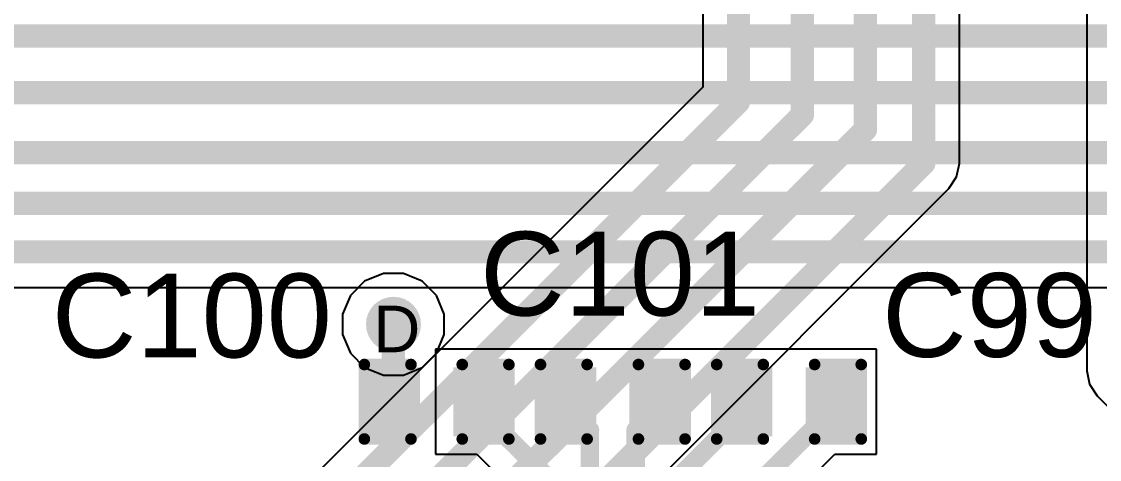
# Model space of a CAD drawing. Header units: inches. Extents: x -11 to 5428, y 0 to 5423.
# Drawn here: x 89.53 to 101.28, y 26.06 to 30.84 of the extents above; entities that cross this region are included whole.
import ezdxf

# ---------------------------------------------------------------- set-up
doc = ezdxf.new("R2010")
doc.units = ezdxf.units.IN
for name, color, linetype in [('Bottom Layer', 5, 'Continuous'), ('Drill Drawing', 1, 'Continuous'), ('GND', 16, 'Continuous'), ('PWR', 76, 'Continuous'), ('Top Layer', 1, 'Continuous'), ('Top Overlay', 2, 'Continuous'), ('Top Paste', 8, 'Continuous'), ('Top Solder', 216, 'Continuous'), ('Via Holes', 16, 'Continuous')]:
    doc.layers.add(name, color=color, linetype=linetype)
doc.styles.add('Arial', font='', dxfattribs={"height": 0.2})
doc.styles.get('Arial').set_extended_font_data('Arial')

# ---------------------------------------------------------------- blocks, each defined once
blk = doc.blocks.new('C___0402_527')
at = {"layer": 'Top Layer'}
for points in [[(-0.699, -0.318), (-0.699, 0.317), (-0.241, 0.317), (-0.241, -0.318)], [(0.241, -0.318), (0.241, 0.317), (0.698, 0.317), (0.698, -0.318)]]:
    blk.add_hatch(color=1, dxfattribs=at).paths.add_polyline_path(points)
at = {"layer": 'Top Paste'}
for points in [[(-0.699, -0.318), (-0.699, 0.317), (-0.241, 0.317), (-0.241, -0.318)], [(0.241, -0.318), (0.241, 0.317), (0.698, 0.317), (0.698, -0.318)]]:
    blk.add_hatch(color=8, dxfattribs=at).paths.add_polyline_path(points)
at = {"layer": 'Top Solder'}
for points in [[(-0.759, -0.378), (-0.759, 0.377), (-0.181, 0.377), (-0.181, -0.378)], [(0.181, -0.378), (0.181, 0.377), (0.758, 0.377), (0.758, -0.378)]]:
    blk.add_hatch(color=216, dxfattribs=at).paths.add_polyline_path(points)
at = {"layer": 'Top Overlay'}
for points in [[(-0.787, -0.406, 0.127, 0.127, 0), (-0.787, 0.406, 0.127, 0.127, 0)], [(-0.787, 0.406, 0.127, 0.127, 0), (-0.279, 0.406, 0.127, 0.127, 0)], [(0.279, 0.406, 0.127, 0.127, 0), (0.787, 0.406, 0.127, 0.127, 0)], [(0.787, -0.406, 0.127, 0.127, 0), (0.787, 0.406, 0.127, 0.127, 0)], [(-0.787, -0.406, 0.127, 0.127, 0), (-0.279, -0.406, 0.127, 0.127, 0)], [(0.279, -0.406, 0.127, 0.127, 0), (0.787, -0.406, 0.127, 0.127, 0)]]:
    blk.add_lwpolyline(points, format="xyseb", dxfattribs=at)
for points in [[(-0.819, 0.406, 0.0635, 0.0635, 1), (-0.756, 0.406, 0.0635, 0.0635, 1)], [(-0.819, 0.406, 0.0635, 0.0635, 1), (-0.756, 0.406, 0.0635, 0.0635, 1)], [(-0.311, 0.406, 0.0635, 0.0635, 1), (-0.248, 0.406, 0.0635, 0.0635, 1)], [(0.248, 0.406, 0.0635, 0.0635, 1), (0.311, 0.406, 0.0635, 0.0635, 1)], [(0.756, 0.406, 0.0635, 0.0635, 1), (0.819, 0.406, 0.0635, 0.0635, 1)], [(0.756, 0.406, 0.0635, 0.0635, 1), (0.819, 0.406, 0.0635, 0.0635, 1)], [(-0.819, -0.406, 0.0635, 0.0635, 1), (-0.756, -0.406, 0.0635, 0.0635, 1)], [(-0.819, -0.406, 0.0635, 0.0635, 1), (-0.756, -0.406, 0.0635, 0.0635, 1)], [(-0.311, -0.406, 0.0635, 0.0635, 1), (-0.248, -0.406, 0.0635, 0.0635, 1)], [(0.248, -0.406, 0.0635, 0.0635, 1), (0.311, -0.406, 0.0635, 0.0635, 1)], [(0.756, -0.406, 0.0635, 0.0635, 1), (0.819, -0.406, 0.0635, 0.0635, 1)], [(0.756, -0.406, 0.0635, 0.0635, 1), (0.819, -0.406, 0.0635, 0.0635, 1)]]:
    blk.add_lwpolyline(points, format="xyseb", close=True, dxfattribs=at)
blk = doc.blocks.new('C___0402_528')
at = {"layer": 'Top Layer'}
for points in [[(-0.699, -0.317), (-0.699, 0.318), (-0.241, 0.318), (-0.241, -0.317)], [(0.241, -0.317), (0.241, 0.318), (0.698, 0.318), (0.698, -0.317)]]:
    blk.add_hatch(color=1, dxfattribs=at).paths.add_polyline_path(points)
at = {"layer": 'Top Paste'}
for points in [[(-0.699, -0.317), (-0.699, 0.318), (-0.241, 0.318), (-0.241, -0.317)], [(0.241, -0.317), (0.241, 0.318), (0.698, 0.318), (0.698, -0.317)]]:
    blk.add_hatch(color=8, dxfattribs=at).paths.add_polyline_path(points)
at = {"layer": 'Top Solder'}
for points in [[(-0.759, -0.377), (-0.759, 0.378), (-0.181, 0.378), (-0.181, -0.377)], [(0.181, -0.377), (0.181, 0.378), (0.758, 0.378), (0.758, -0.377)]]:
    blk.add_hatch(color=216, dxfattribs=at).paths.add_polyline_path(points)
at = {"layer": 'Top Overlay'}
for points in [[(-0.787, 0.406, 0.127, 0.127, 0), (-0.787, -0.406, 0.127, 0.127, 0)], [(-0.279, 0.406, 0.127, 0.127, 0), (-0.787, 0.406, 0.127, 0.127, 0)], [(0.787, 0.406, 0.127, 0.127, 0), (0.279, 0.406, 0.127, 0.127, 0)], [(0.787, 0.406, 0.127, 0.127, 0), (0.787, -0.406, 0.127, 0.127, 0)], [(-0.279, -0.406, 0.127, 0.127, 0), (-0.787, -0.406, 0.127, 0.127, 0)], [(0.787, -0.406, 0.127, 0.127, 0), (0.279, -0.406, 0.127, 0.127, 0)]]:
    blk.add_lwpolyline(points, format="xyseb", dxfattribs=at)
for points in [[(-0.819, 0.406, 0.0635, 0.0635, 1), (-0.756, 0.406, 0.0635, 0.0635, 1)], [(-0.819, 0.406, 0.0635, 0.0635, 1), (-0.756, 0.406, 0.0635, 0.0635, 1)], [(-0.311, 0.406, 0.0635, 0.0635, 1), (-0.248, 0.406, 0.0635, 0.0635, 1)], [(0.248, 0.406, 0.0635, 0.0635, 1), (0.311, 0.406, 0.0635, 0.0635, 1)], [(0.756, 0.406, 0.0635, 0.0635, 1), (0.819, 0.406, 0.0635, 0.0635, 1)], [(0.756, 0.406, 0.0635, 0.0635, 1), (0.819, 0.406, 0.0635, 0.0635, 1)], [(-0.819, -0.406, 0.0635, 0.0635, 1), (-0.756, -0.406, 0.0635, 0.0635, 1)], [(-0.819, -0.406, 0.0635, 0.0635, 1), (-0.756, -0.406, 0.0635, 0.0635, 1)], [(-0.311, -0.406, 0.0635, 0.0635, 1), (-0.248, -0.406, 0.0635, 0.0635, 1)], [(0.248, -0.406, 0.0635, 0.0635, 1), (0.311, -0.406, 0.0635, 0.0635, 1)], [(0.756, -0.406, 0.0635, 0.0635, 1), (0.819, -0.406, 0.0635, 0.0635, 1)], [(0.756, -0.406, 0.0635, 0.0635, 1), (0.819, -0.406, 0.0635, 0.0635, 1)]]:
    blk.add_lwpolyline(points, format="xyseb", close=True, dxfattribs=at)
blk = doc.blocks.new('C___0402_529')
at = {"layer": 'Top Layer'}
for points in [[(-0.699, -0.318), (-0.699, 0.317), (-0.241, 0.317), (-0.241, -0.318)], [(0.241, -0.318), (0.241, 0.317), (0.698, 0.317), (0.698, -0.318)]]:
    blk.add_hatch(color=1, dxfattribs=at).paths.add_polyline_path(points)
at = {"layer": 'Top Paste'}
for points in [[(-0.699, -0.318), (-0.699, 0.317), (-0.241, 0.317), (-0.241, -0.318)], [(0.241, -0.318), (0.241, 0.317), (0.698, 0.317), (0.698, -0.318)]]:
    blk.add_hatch(color=8, dxfattribs=at).paths.add_polyline_path(points)
at = {"layer": 'Top Solder'}
for points in [[(-0.759, -0.378), (-0.759, 0.377), (-0.181, 0.377), (-0.181, -0.378)], [(0.181, -0.378), (0.181, 0.377), (0.758, 0.377), (0.758, -0.378)]]:
    blk.add_hatch(color=216, dxfattribs=at).paths.add_polyline_path(points)
at = {"layer": 'Top Overlay'}
for points in [[(-0.787, -0.406, 0.127, 0.127, 0), (-0.787, 0.406, 0.127, 0.127, 0)], [(-0.787, 0.406, 0.127, 0.127, 0), (-0.279, 0.406, 0.127, 0.127, 0)], [(0.279, 0.406, 0.127, 0.127, 0), (0.787, 0.406, 0.127, 0.127, 0)], [(0.787, -0.406, 0.127, 0.127, 0), (0.787, 0.406, 0.127, 0.127, 0)], [(-0.787, -0.406, 0.127, 0.127, 0), (-0.279, -0.406, 0.127, 0.127, 0)], [(0.279, -0.406, 0.127, 0.127, 0), (0.787, -0.406, 0.127, 0.127, 0)]]:
    blk.add_lwpolyline(points, format="xyseb", dxfattribs=at)
for points in [[(-0.819, 0.406, 0.0635, 0.0635, 1), (-0.756, 0.406, 0.0635, 0.0635, 1)], [(-0.819, 0.406, 0.0635, 0.0635, 1), (-0.756, 0.406, 0.0635, 0.0635, 1)], [(-0.311, 0.406, 0.0635, 0.0635, 1), (-0.248, 0.406, 0.0635, 0.0635, 1)], [(0.248, 0.406, 0.0635, 0.0635, 1), (0.311, 0.406, 0.0635, 0.0635, 1)], [(0.756, 0.406, 0.0635, 0.0635, 1), (0.819, 0.406, 0.0635, 0.0635, 1)], [(0.756, 0.406, 0.0635, 0.0635, 1), (0.819, 0.406, 0.0635, 0.0635, 1)], [(-0.819, -0.406, 0.0635, 0.0635, 1), (-0.756, -0.406, 0.0635, 0.0635, 1)], [(-0.819, -0.406, 0.0635, 0.0635, 1), (-0.756, -0.406, 0.0635, 0.0635, 1)], [(-0.311, -0.406, 0.0635, 0.0635, 1), (-0.248, -0.406, 0.0635, 0.0635, 1)], [(0.248, -0.406, 0.0635, 0.0635, 1), (0.311, -0.406, 0.0635, 0.0635, 1)], [(0.756, -0.406, 0.0635, 0.0635, 1), (0.819, -0.406, 0.0635, 0.0635, 1)], [(0.756, -0.406, 0.0635, 0.0635, 1), (0.819, -0.406, 0.0635, 0.0635, 1)]]:
    blk.add_lwpolyline(points, format="xyseb", close=True, dxfattribs=at)

msp = doc.modelspace()

# ---------------------------------------------------------------- hatches: boundary and pattern name
at = {"layer": 'Bottom Layer'}
h = msp.add_hatch(color=5, dxfattribs=at)
edge = h.paths.add_edge_path()
edge.add_arc((93.584, 27.534), 0.3, 0, 360)
at = {"layer": 'GND'}
h = msp.add_hatch(color=16, dxfattribs=at)
edge = h.paths.add_edge_path()
edge.add_arc((93.584, 27.534), 0.3, 0, 360)
at = {"layer": 'PWR'}
h = msp.add_hatch(color=76, dxfattribs=at)
edge = h.paths.add_edge_path()
edge.add_arc((93.584, 27.534), 0.3, 0, 360)
at = {"layer": 'Top Layer'}
h = msp.add_hatch(color=1, dxfattribs=at)
edge = h.paths.add_edge_path()
edge.add_arc((93.584, 27.534), 0.3, 0, 360)
at = {"layer": 'Via Holes'}
h = msp.add_hatch(color=7, dxfattribs=at)
edge = h.paths.add_edge_path()
edge.add_arc((93.584, 27.534), 0.15, 0, 360)

# ---------------------------------------------------------------- linework, layer by layer
at = {"layer": 'Bottom Layer'}
for p, q in [((96.955, 53.998), (96.955, 30.12)), ((101.14, 37.755), (101.14, 27.028)), ((99.751, 29.288), (99.751, 37.688)), ((96.955, 30.12), (90.375, 23.54)), ((99.721, 29.14), (99.751, 29.288)), ((99.637, 29.014), (99.721, 29.14)), ((94.912, 24.288), (99.637, 29.014)), ((101.14, 27.028), (101.169, 26.88)), ((101.169, 26.88), (101.254, 26.754)), ((101.254, 26.754), (106.973, 21.034))]:
    msp.add_line(p, q, dxfattribs=at)
for points in [[(97.344, 29.959, 0.254, 0.254, 0), (97.344, 73.595, 0.254, 0.254, 0)], [(98.041, 29.819, 0.254, 0.254, 0), (98.041, 73.306, 0.254, 0.254, 0)], [(98.727, 29.657, 0.254, 0.254, 0), (98.727, 73.022, 0.254, 0.254, 0)], [(99.362, 29.288, 0.254, 0.254, 0), (99.362, 72.782, 0.254, 0.254, 0)], [(90.65, 23.265, 0.254, 0.254, 0), (97.344, 29.959, 0.254, 0.254, 0)], [(92.295, 24.073, 0.254, 0.254, 0), (98.041, 29.819, 0.254, 0.254, 0)], [(93.955, 24.884, 0.254, 0.254, 0), (98.727, 29.657, 0.254, 0.254, 0)], [(94.523, 24.449, 0.254, 0.254, 0), (99.362, 29.288, 0.254, 0.254, 0)]]:
    msp.add_lwpolyline(points, format="xyseb", dxfattribs=at)
for points in [[(97.28, 29.959, 0.127, 0.127, 1), (97.407, 29.959, 0.127, 0.127, 1)], [(97.28, 29.959, 0.127, 0.127, 1), (97.407, 29.959, 0.127, 0.127, 1)], [(97.977, 29.819, 0.127, 0.127, 1), (98.104, 29.819, 0.127, 0.127, 1)], [(97.977, 29.819, 0.127, 0.127, 1), (98.104, 29.819, 0.127, 0.127, 1)], [(98.664, 29.657, 0.127, 0.127, 1), (98.791, 29.657, 0.127, 0.127, 1)], [(98.664, 29.657, 0.127, 0.127, 1), (98.791, 29.657, 0.127, 0.127, 1)], [(99.299, 29.288, 0.127, 0.127, 1), (99.426, 29.288, 0.127, 0.127, 1)], [(99.299, 29.288, 0.127, 0.127, 1), (99.426, 29.288, 0.127, 0.127, 1)]]:
    msp.add_lwpolyline(points, format="xyseb", close=True, dxfattribs=at)
at = {"layer": 'PWR'}
for p, q in [((93.474, 28.088), (93.27, 28.003)), ((93.694, 28.088), (93.474, 28.088)), ((93.898, 28.003), (93.694, 28.088)), ((93.27, 28.003), (93.115, 27.847)), ((94.054, 27.847), (93.898, 28.003)), ((93.115, 27.847), (93.03, 27.644)), ((94.138, 27.644), (94.054, 27.847)), ((93.03, 27.644), (93.03, 27.423)), ((94.138, 27.423), (94.138, 27.644)), ((93.03, 27.423), (93.115, 27.22)), ((94.054, 27.22), (94.138, 27.423)), ((93.115, 27.22), (93.27, 27.064)), ((93.898, 27.064), (94.054, 27.22)), ((93.27, 27.064), (93.474, 26.98)), ((93.694, 26.98), (93.898, 27.064)), ((93.474, 26.98), (93.694, 26.98))]:
    msp.add_line(p, q, dxfattribs=at)
at = {"layer": 'Top Layer'}
for p, q in [((72.093, 27.936), (126.506, 27.936)), ((94.818, 27.261), (94.041, 27.261)), ((94.041, 27.261), (94.041, 26.118)), ((95.007, 27.261), (94.818, 27.261)), ((95.022, 27.261), (95.007, 27.261)), ((95.007, 27.261), (95.007, 27.261)), ((96.927, 27.261), (95.022, 27.261)), ((95.022, 27.261), (95.022, 27.261)), ((96.927, 27.261), (96.927, 27.261)), ((96.927, 27.261), (96.927, 27.261)), ((97.13, 27.261), (96.927, 27.261)), ((98.846, 27.261), (97.13, 27.261)), ((98.846, 26.118), (98.846, 27.261)), ((94.041, 26.118), (94.494, 26.118)), ((94.494, 26.118), (94.861, 25.75)), ((97.787, 25.51), (98.394, 26.118)), ((98.394, 26.118), (98.846, 26.118))]:
    msp.add_line(p, q, dxfattribs=at)
for points in [[(37.328, 30.678, 0.254, 0.254, 0), (133.639, 30.678, 0.254, 0.254, 0)], [(41.693, 30.059, 0.254, 0.254, 0), (136.943, 30.059, 0.254, 0.254, 0)], [(47.082, 29.404, 0.254, 0.254, 0), (137.154, 29.404, 0.254, 0.254, 0)], [(53.314, 28.854, 0.254, 0.254, 0), (137.543, 28.854, 0.254, 0.254, 0)], [(62.287, 28.324, 0.254, 0.254, 0), (138.24, 28.324, 0.254, 0.254, 0)], [(93.584, 26.689, 0.254, 0.254, 0), (93.584, 27.534, 0.254, 0.254, 0)], [(94.524, 26.6, 0.203, 0.203, 0), (94.524, 26.689, 0.203, 0.203, 0)], [(95.504, 26.6, 0.203, 0.203, 0), (95.504, 26.689, 0.203, 0.203, 0)], [(96.444, 26.6, 0.203, 0.203, 0), (96.444, 26.689, 0.203, 0.203, 0)], [(97.424, 26.6, 0.203, 0.203, 0), (97.424, 26.689, 0.203, 0.203, 0)], [(98.364, 26.6, 0.203, 0.203, 0), (98.364, 26.689, 0.203, 0.203, 0)], [(94.524, 26.6, 0.203, 0.203, 0), (95.224, 25.9, 0.203, 0.203, 0)], [(95.504, 26.6, 0.203, 0.203, 0), (95.724, 26.38, 0.203, 0.203, 0)], [(96.224, 26.38, 0.203, 0.203, 0), (96.444, 26.6, 0.203, 0.203, 0)], [(96.724, 25.9, 0.203, 0.203, 0), (97.424, 26.6, 0.203, 0.203, 0)], [(97.424, 25.661, 0.203, 0.203, 0), (98.364, 26.6, 0.203, 0.203, 0)], [(95.724, 24.921, 0.203, 0.203, 0), (95.724, 26.38, 0.203, 0.203, 0)], [(96.224, 24.921, 0.203, 0.203, 0), (96.224, 26.38, 0.203, 0.203, 0)]]:
    msp.add_lwpolyline(points, format="xyseb", dxfattribs=at)
for points in [[(93.521, 27.534, 0.127, 0.127, 1), (93.648, 27.534, 0.127, 0.127, 1)], [(93.521, 26.689, 0.127, 0.127, 1), (93.648, 26.689, 0.127, 0.127, 1)], [(94.473, 26.689, 0.102, 0.102, 1), (94.575, 26.689, 0.102, 0.102, 1)], [(95.453, 26.689, 0.102, 0.102, 1), (95.555, 26.689, 0.102, 0.102, 1)], [(96.393, 26.689, 0.102, 0.102, 1), (96.495, 26.689, 0.102, 0.102, 1)], [(97.373, 26.689, 0.102, 0.102, 1), (97.475, 26.689, 0.102, 0.102, 1)], [(98.313, 26.689, 0.102, 0.102, 1), (98.415, 26.689, 0.102, 0.102, 1)], [(94.473, 26.6, 0.102, 0.102, 1), (94.575, 26.6, 0.102, 0.102, 1)], [(94.473, 26.6, 0.102, 0.102, 1), (94.575, 26.6, 0.102, 0.102, 1)], [(95.453, 26.6, 0.102, 0.102, 1), (95.555, 26.6, 0.102, 0.102, 1)], [(95.453, 26.6, 0.102, 0.102, 1), (95.555, 26.6, 0.102, 0.102, 1)], [(96.393, 26.6, 0.102, 0.102, 1), (96.495, 26.6, 0.102, 0.102, 1)], [(96.393, 26.6, 0.102, 0.102, 1), (96.495, 26.6, 0.102, 0.102, 1)], [(97.373, 26.6, 0.102, 0.102, 1), (97.475, 26.6, 0.102, 0.102, 1)], [(97.373, 26.6, 0.102, 0.102, 1), (97.475, 26.6, 0.102, 0.102, 1)], [(98.313, 26.6, 0.102, 0.102, 1), (98.415, 26.6, 0.102, 0.102, 1)], [(98.313, 26.6, 0.102, 0.102, 1), (98.415, 26.6, 0.102, 0.102, 1)], [(95.673, 26.38, 0.102, 0.102, 1), (95.775, 26.38, 0.102, 0.102, 1)], [(95.673, 26.38, 0.102, 0.102, 1), (95.775, 26.38, 0.102, 0.102, 1)], [(96.173, 26.38, 0.102, 0.102, 1), (96.275, 26.38, 0.102, 0.102, 1)], [(96.173, 26.38, 0.102, 0.102, 1), (96.275, 26.38, 0.102, 0.102, 1)]]:
    msp.add_lwpolyline(points, format="xyseb", close=True, dxfattribs=at)

# ---------------------------------------------------------------- block references
at = {"rotation": 180}
msp.add_blockref('C___0402_528', (94.054, 26.689), dxfattribs=at)
for name, p in [('C___0402_529', (95.974, 26.689)), ('C___0402_527', (97.894, 26.689))]:
    msp.add_blockref(name, p)

# ---------------------------------------------------------------- texts
at = {"layer": 'Drill Drawing', "style": 'Arial'}
msp.add_text('D', height=0.508, dxfattribs=at).set_placement((93.364, 27.229))
at = {"layer": 'Top Overlay', "style": 'Arial'}
for s, p in [('C101', (94.527, 27.629)), ('C100', (89.86, 27.172)), ('C99', (98.908, 27.178))]:
    msp.add_text(s, height=0.9144, dxfattribs=at).set_placement(p)

doc.saveas('drawing.dxf')
